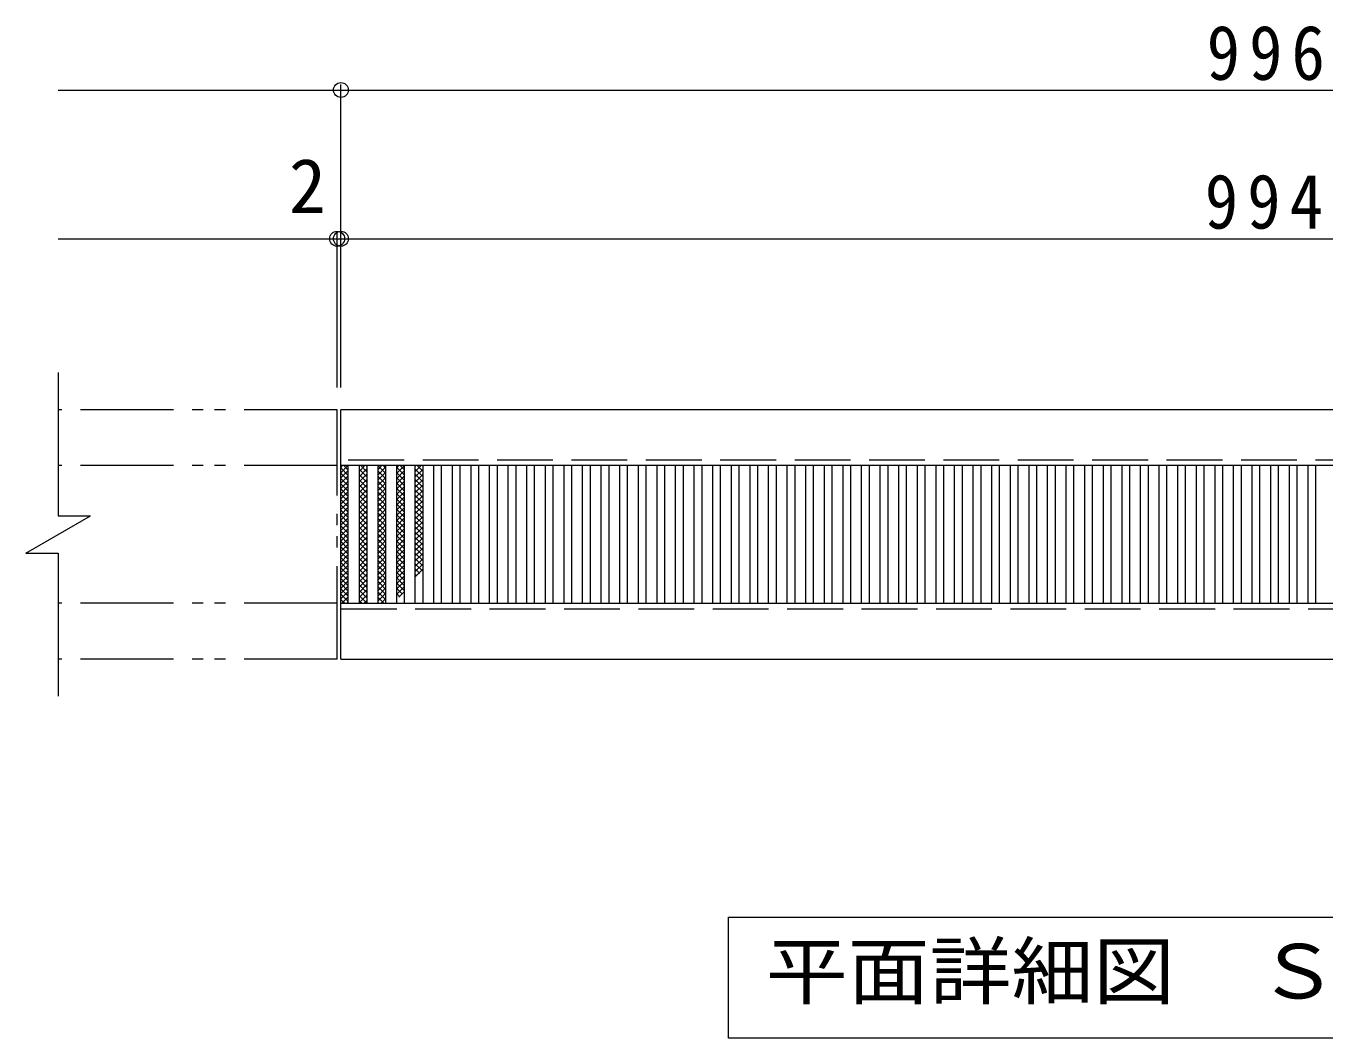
# Model space of a CAD drawing. Units: millimetres, scale not verified. Extents: x -1607 to 1699, y -1375 to 1187.
# Drawn here: x -1607 to -909, y 643 to 1187 of the extents above; entities that cross this region are included whole.
import ezdxf
from ezdxf.enums import TextEntityAlignment as Align

# ---------------------------------------------------------------- set-up
doc = ezdxf.new("R2010")
doc.units = ezdxf.units.MM
doc.header["$LTSCALE"] = 10
doc.header["$PDMODE"] = 32
doc.header["$PDSIZE"] = 8
doc.linetypes.add('DASHED3', pattern=[4, 3, -1])
doc.linetypes.add('DOUBLE_CHAIN1', pattern=[8.8, 5, -1, 0.6, -0.6, 0.6, -1])
for name, color, linetype, lineweight in [('C-1', 2, 'Continuous', 9), ('C-2', 3, 'Continuous', 9), ('C-4', 7, 'Continuous', 9), ('C-5', 7, 'Continuous', 9), ('C-9', 6, 'Continuous', 5)]:
    doc.layers.add(name, color=color, linetype=linetype, lineweight=lineweight)
doc.styles.add('ＭＳ ゴシック', font='')
doc.styles.get('ＭＳ ゴシック').set_extended_font_data('MS Gothic')

msp = doc.modelspace()

# ---------------------------------------------------------------- linework, layer by layer
at = {"layer": 'C-1', "linetype": 'DOUBLE_CHAIN1'}
for p, q in [((-1440.02, 980.69), (-1590.02, 980.69)), ((-1440.02, 846.69), (-1440.02, 980.69)), ((-1440.02, 950.69), (-1590.02, 950.69)), ((-1440.02, 876.69), (-1590.02, 876.69)), ((-1440.02, 846.69), (-1590.02, 846.69))]:
    msp.add_line(p, q, dxfattribs=at)
at = {"layer": 'C-1'}
for p, q in [((-444.02, 980.69), (-1438.02, 980.69)), ((-1438.02, 950.69), (-1438.02, 980.69)), ((-1607.34, 903.69), (-1572.7, 923.69)), ((-1607.34, 903.69), (-1590.02, 903.69)), ((-1590.02, 903.69), (-1590.02, 826.69)), ((-1438.02, 876.69), (-444.02, 876.69)), ((-1438.02, 846.69), (-1438.02, 876.69)), ((-1438.02, 846.69), (-444.02, 846.69))]:
    msp.add_line(p, q, dxfattribs=at)
at = {"layer": 'C-1', "linetype": 'DASHED3'}
for p, q in [((-444.02, 953.69), (-1438.02, 953.69)), ((-1438.02, 873.69), (-444.02, 873.69))]:
    msp.add_line(p, q, dxfattribs=at)
at = {"layer": 'C-1'}
for points in [[(-1590.02, 1000.69), (-1590.02, 923.69), (-1572.7, 923.69)], [(-444.02, 980.69), (-444.02, 950.69), (-1438.02, 950.69)]]:
    msp.add_lwpolyline(points, dxfattribs=at)
at = {"layer": 'C-2'}
for p, q in [((-1438.02, 876.69), (-1438.02, 950.69)), ((-1434.02, 876.69), (-1434.02, 950.69)), ((-1428.02, 876.69), (-1428.02, 950.69)), ((-1424.02, 950.69), (-1424.02, 876.69)), ((-1418.02, 876.69), (-1418.02, 950.69)), ((-1414.02, 950.69), (-1414.02, 876.69)), ((-1408.02, 876.69), (-1408.02, 950.69)), ((-1404.02, 950.69), (-1404.02, 876.69)), ((-1398.02, 876.69), (-1398.02, 950.69)), ((-1394.02, 950.69), (-1394.02, 876.69)), ((-1388.02, 876.69), (-1388.02, 950.69)), ((-1384.02, 950.69), (-1384.02, 876.69)), ((-1378.02, 876.69), (-1378.02, 950.69)), ((-1374.02, 950.69), (-1374.02, 876.69)), ((-1368.02, 876.69), (-1368.02, 950.69)), ((-1364.02, 950.69), (-1364.02, 876.69)), ((-1358.02, 876.69), (-1358.02, 950.69)), ((-1354.02, 950.69), (-1354.02, 876.69)), ((-1348.02, 876.69), (-1348.02, 950.69)), ((-1344.02, 950.69), (-1344.02, 876.69)), ((-1338.02, 876.69), (-1338.02, 950.69)), ((-1334.02, 950.69), (-1334.02, 876.69)), ((-1328.02, 876.69), (-1328.02, 950.69)), ((-1324.02, 950.69), (-1324.02, 876.69)), ((-1318.02, 876.69), (-1318.02, 950.69)), ((-1314.02, 950.69), (-1314.02, 876.69)), ((-1308.02, 876.69), (-1308.02, 950.69)), ((-1304.02, 950.69), (-1304.02, 876.69)), ((-1298.02, 876.69), (-1298.02, 950.69)), ((-1294.02, 950.69), (-1294.02, 876.69)), ((-1288.02, 876.69), (-1288.02, 950.69)), ((-1284.02, 950.69), (-1284.02, 876.69)), ((-1278.02, 876.69), (-1278.02, 950.69)), ((-1274.02, 950.69), (-1274.02, 876.69)), ((-1268.02, 876.69), (-1268.02, 950.69)), ((-1264.02, 950.69), (-1264.02, 876.69)), ((-1258.02, 876.69), (-1258.02, 950.69)), ((-1254.02, 950.69), (-1254.02, 876.69)), ((-1248.02, 876.69), (-1248.02, 950.69)), ((-1244.02, 950.69), (-1244.02, 876.69)), ((-1238.02, 876.69), (-1238.02, 950.69)), ((-1234.02, 950.69), (-1234.02, 876.69)), ((-1228.02, 876.69), (-1228.02, 950.69)), ((-1224.02, 950.69), (-1224.02, 876.69)), ((-1218.02, 876.69), (-1218.02, 950.69)), ((-1214.02, 950.69), (-1214.02, 876.69)), ((-1208.02, 876.69), (-1208.02, 950.69)), ((-1204.02, 950.69), (-1204.02, 876.69)), ((-1198.02, 876.69), (-1198.02, 950.69)), ((-1194.02, 950.69), (-1194.02, 876.69)), ((-1188.02, 876.69), (-1188.02, 950.69)), ((-1184.02, 950.69), (-1184.02, 876.69)), ((-1178.02, 876.69), (-1178.02, 950.69)), ((-1174.02, 950.69), (-1174.02, 876.69)), ((-1168.02, 876.69), (-1168.02, 950.69)), ((-1164.02, 950.69), (-1164.02, 876.69)), ((-1158.02, 876.69), (-1158.02, 950.69)), ((-1154.02, 950.69), (-1154.02, 876.69)), ((-1148.02, 876.69), (-1148.02, 950.69)), ((-1144.02, 950.69), (-1144.02, 876.69)), ((-1138.02, 876.69), (-1138.02, 950.69)), ((-1134.02, 950.69), (-1134.02, 876.69)), ((-1128.02, 876.69), (-1128.02, 950.69)), ((-1124.02, 950.69), (-1124.02, 876.69)), ((-1118.02, 876.69), (-1118.02, 950.69)), ((-1114.02, 950.69), (-1114.02, 876.69)), ((-1108.02, 876.69), (-1108.02, 950.69)), ((-1104.02, 950.69), (-1104.02, 876.69)), ((-1098.02, 876.69), (-1098.02, 950.69)), ((-1094.02, 950.69), (-1094.02, 876.69)), ((-1088.02, 876.69), (-1088.02, 950.69)), ((-1084.02, 950.69), (-1084.02, 876.69)), ((-1078.02, 876.69), (-1078.02, 950.69)), ((-1074.02, 950.69), (-1074.02, 876.69)), ((-1068.02, 876.69), (-1068.02, 950.69)), ((-1064.02, 950.69), (-1064.02, 876.69)), ((-1058.02, 876.69), (-1058.02, 950.69)), ((-1054.02, 950.69), (-1054.02, 876.69)), ((-1048.02, 876.69), (-1048.02, 950.69)), ((-1044.02, 950.69), (-1044.02, 876.69)), ((-1038.02, 876.69), (-1038.02, 950.69)), ((-1034.02, 950.69), (-1034.02, 876.69)), ((-1028.02, 876.69), (-1028.02, 950.69)), ((-1024.02, 950.69), (-1024.02, 876.69)), ((-1018.02, 876.69), (-1018.02, 950.69)), ((-1014.02, 950.69), (-1014.02, 876.69)), ((-1008.02, 876.69), (-1008.02, 950.69)), ((-1004.02, 950.69), (-1004.02, 876.69)), ((-998.02, 876.69), (-998.02, 950.69)), ((-994.02, 950.69), (-994.02, 876.69)), ((-988.02, 876.69), (-988.02, 950.69)), ((-984.02, 950.69), (-984.02, 876.69)), ((-978.02, 876.69), (-978.02, 950.69)), ((-974.02, 950.69), (-974.02, 876.69)), ((-968.02, 876.69), (-968.02, 950.69)), ((-964.02, 950.69), (-964.02, 876.69)), ((-958.02, 876.69), (-958.02, 950.69)), ((-954.02, 950.69), (-954.02, 876.69)), ((-948.02, 876.69), (-948.02, 950.69)), ((-944.02, 950.69), (-944.02, 876.69)), ((-938.02, 876.69), (-938.02, 950.69)), ((-934.02, 950.69), (-934.02, 876.69)), ((-928.02, 876.69), (-928.02, 950.69)), ((-924.02, 950.69), (-924.02, 876.69)), ((-918.02, 876.69), (-918.02, 950.69)), ((-914.02, 950.69), (-914.02, 876.69))]:
    msp.add_line(p, q, dxfattribs=at)
at = {"layer": 'C-4'}
for p, q in [((-1590.02, 1152.69), (-292.02, 1152.69)), ((-1438.02, 992.69), (-1438.02, 1155.69)), ((-1440.02, 992.69), (-1440.02, 1075.69)), ((-1590.02, 1072.69), (-292.02, 1072.69))]:
    msp.add_line(p, q, dxfattribs=at)
for p in [(-1438.02, 1152.69), (-1440.02, 1072.69), (-1438.02, 1072.69)]:
    msp.add_point(p, dxfattribs=at)
at = {"layer": 'C-5'}
msp.add_lwpolyline([(-1229.52, 642.85), (-1229.52, 707.85), (-654.52, 707.85), (-654.52, 642.85)], close=True, dxfattribs=at)
at = {"layer": 'C-9'}
for p, q in [((-1438.02, 946.9), (-1434.23, 950.69)), ((-1438.02, 949.73), (-1437.06, 950.69)), ((-1438.02, 949.45), (-1434.02, 945.45)), ((-1436.43, 950.69), (-1434.02, 948.28)), ((-1428.02, 947.76), (-1425.09, 950.69)), ((-1428.02, 950.59), (-1427.91, 950.69)), ((-1427.29, 950.69), (-1424.02, 947.42)), ((-1424.46, 950.69), (-1424.02, 950.25)), ((-1418.02, 948.61), (-1415.94, 950.69)), ((-1418.02, 950.56), (-1414.02, 946.56)), ((-1418.02, 945.79), (-1414.02, 949.79)), ((-1415.32, 950.69), (-1414.02, 949.39)), ((-1408.02, 949.47), (-1406.8, 950.69)), ((-1408.02, 946.64), (-1404.02, 950.64)), ((-1408.02, 949.71), (-1404.02, 945.71)), ((-1406.17, 950.69), (-1404.02, 948.53)), ((-1398.02, 947.5), (-1394.83, 950.69)), ((-1398.02, 950.33), (-1397.66, 950.69)), ((-1397.03, 950.69), (-1394.02, 947.68)), ((-1394.2, 950.69), (-1394.02, 950.5)), ((-1438.02, 944.07), (-1434.02, 948.07)), ((-1438.02, 946.62), (-1434.02, 942.62)), ((-1438.02, 941.24), (-1434.02, 945.24)), ((-1438.02, 943.79), (-1434.02, 939.79)), ((-1438.02, 938.41), (-1434.02, 942.41)), ((-1428.02, 944.93), (-1424.02, 948.93)), ((-1428.02, 948.59), (-1424.02, 944.59)), ((-1428.02, 942.1), (-1424.02, 946.1)), ((-1428.02, 945.76), (-1424.02, 941.76)), ((-1428.02, 939.27), (-1424.02, 943.27)), ((-1428.02, 942.94), (-1424.02, 938.94)), ((-1418.02, 947.73), (-1414.02, 943.73)), ((-1418.02, 942.96), (-1414.02, 946.96)), ((-1418.02, 944.91), (-1414.02, 940.91)), ((-1418.02, 940.13), (-1414.02, 944.13)), ((-1408.02, 943.82), (-1404.02, 947.82)), ((-1408.02, 946.88), (-1404.02, 942.88)), ((-1408.02, 940.99), (-1404.02, 944.99)), ((-1408.02, 944.05), (-1404.02, 940.05)), ((-1398.02, 948.85), (-1394.02, 944.85)), ((-1398.02, 944.67), (-1394.02, 948.67)), ((-1398.02, 946.02), (-1394.02, 942.02)), ((-1398.02, 941.85), (-1394.02, 945.85)), ((-1398.02, 943.19), (-1394.02, 939.19)), ((-1398.02, 939.02), (-1394.02, 943.02)), ((-1438.02, 940.97), (-1434.02, 936.96)), ((-1438.02, 935.58), (-1434.02, 939.59)), ((-1438.02, 938.14), (-1434.02, 934.14)), ((-1438.02, 932.76), (-1434.02, 936.76)), ((-1438.02, 935.31), (-1434.02, 931.31)), ((-1428.02, 936.44), (-1424.02, 940.44)), ((-1428.02, 940.11), (-1424.02, 936.11)), ((-1428.02, 933.61), (-1424.02, 937.61)), ((-1428.02, 937.28), (-1424.02, 933.28)), ((-1418.02, 942.08), (-1414.02, 938.08)), ((-1418.02, 937.3), (-1414.02, 941.3)), ((-1418.02, 939.25), (-1414.02, 935.25)), ((-1418.02, 934.47), (-1414.02, 938.47)), ((-1418.02, 936.42), (-1414.02, 932.42)), ((-1418.02, 931.64), (-1414.02, 935.64)), ((-1408.02, 938.16), (-1404.02, 942.16)), ((-1408.02, 941.22), (-1404.02, 937.22)), ((-1408.02, 935.33), (-1404.02, 939.33)), ((-1408.02, 938.39), (-1404.02, 934.39)), ((-1408.02, 932.5), (-1404.02, 936.5)), ((-1408.02, 935.56), (-1404.02, 931.56)), ((-1398.02, 940.36), (-1394.02, 936.36)), ((-1398.02, 936.19), (-1394.02, 940.19)), ((-1398.02, 937.53), (-1394.02, 933.53)), ((-1398.02, 933.36), (-1394.02, 937.36)), ((-1438.02, 929.93), (-1434.02, 933.93)), ((-1438.02, 932.48), (-1434.02, 928.48)), ((-1438.02, 927.1), (-1434.02, 931.1)), ((-1438.02, 929.65), (-1434.02, 925.65)), ((-1438.02, 924.27), (-1434.02, 928.27)), ((-1428.02, 930.79), (-1424.02, 934.79)), ((-1428.02, 934.45), (-1424.02, 930.45)), ((-1428.02, 927.96), (-1424.02, 931.96)), ((-1428.02, 931.62), (-1424.02, 927.62)), ((-1428.02, 925.13), (-1424.02, 929.13)), ((-1428.02, 928.79), (-1424.02, 924.79)), ((-1418.02, 933.59), (-1414.02, 929.59)), ((-1418.02, 928.82), (-1414.02, 932.82)), ((-1418.02, 930.76), (-1414.02, 926.76)), ((-1418.02, 925.99), (-1414.02, 929.99)), ((-1408.02, 929.67), (-1404.02, 933.67)), ((-1408.02, 932.73), (-1404.02, 928.73)), ((-1408.02, 926.85), (-1404.02, 930.85)), ((-1408.02, 929.91), (-1404.02, 925.91)), ((-1398.02, 934.71), (-1394.02, 930.71)), ((-1398.02, 930.53), (-1394.02, 934.53)), ((-1398.02, 931.88), (-1394.02, 927.88)), ((-1398.02, 927.7), (-1394.02, 931.7)), ((-1398.02, 929.05), (-1394.02, 925.05)), ((-1398.02, 924.87), (-1394.02, 928.87)), ((-1438.02, 926.82), (-1434.02, 922.82)), ((-1438.02, 921.44), (-1434.02, 925.44)), ((-1438.02, 923.99), (-1434.02, 919.99)), ((-1438.02, 918.61), (-1434.02, 922.61)), ((-1428.02, 922.3), (-1424.02, 926.3)), ((-1428.02, 925.96), (-1424.02, 921.97)), ((-1428.02, 919.47), (-1424.02, 923.47)), ((-1428.02, 923.14), (-1424.02, 919.14)), ((-1418.02, 927.94), (-1414.02, 923.94)), ((-1418.02, 923.16), (-1414.02, 927.16)), ((-1418.02, 925.11), (-1414.02, 921.11)), ((-1418.02, 920.33), (-1414.02, 924.33)), ((-1418.02, 922.28), (-1414.02, 918.28)), ((-1418.02, 917.5), (-1414.02, 921.5)), ((-1408.02, 924.02), (-1404.02, 928.02)), ((-1408.02, 927.08), (-1404.02, 923.08)), ((-1408.02, 921.19), (-1404.02, 925.19)), ((-1408.02, 924.25), (-1404.02, 920.25)), ((-1408.02, 918.36), (-1404.02, 922.36)), ((-1408.02, 921.42), (-1404.02, 917.42)), ((-1398.02, 926.22), (-1394.02, 922.22)), ((-1398.02, 922.05), (-1394.02, 926.05)), ((-1398.02, 923.39), (-1394.02, 919.39)), ((-1398.02, 919.22), (-1394.02, 923.22)), ((-1438.02, 921.17), (-1434.02, 917.17)), ((-1438.02, 915.79), (-1434.02, 919.79)), ((-1438.02, 918.34), (-1434.02, 914.34)), ((-1438.02, 912.96), (-1434.02, 916.96)), ((-1438.02, 915.51), (-1434.02, 911.51)), ((-1428.02, 916.64), (-1424.02, 920.64)), ((-1428.02, 920.31), (-1424.02, 916.31)), ((-1428.02, 913.82), (-1424.02, 917.82)), ((-1428.02, 917.48), (-1424.02, 913.48)), ((-1428.02, 910.99), (-1424.02, 914.99)), ((-1428.02, 914.65), (-1424.02, 910.65)), ((-1418.02, 919.45), (-1414.02, 915.45)), ((-1418.02, 914.67), (-1414.02, 918.67)), ((-1418.02, 916.62), (-1414.02, 912.62)), ((-1418.02, 911.85), (-1414.02, 915.84)), ((-1408.02, 915.53), (-1404.02, 919.53)), ((-1408.02, 918.59), (-1404.02, 914.59)), ((-1408.02, 912.7), (-1404.02, 916.7)), ((-1408.02, 915.76), (-1404.02, 911.76)), ((-1398.02, 920.56), (-1394.02, 916.56)), ((-1398.02, 916.39), (-1394.02, 920.39)), ((-1398.02, 917.73), (-1394.02, 913.73)), ((-1398.02, 913.56), (-1394.02, 917.56)), ((-1398.02, 914.91), (-1394.02, 910.91)), ((-1398.02, 910.73), (-1394.02, 914.73)), ((-1438.02, 910.13), (-1434.02, 914.13)), ((-1438.02, 912.68), (-1434.02, 908.68)), ((-1438.02, 907.3), (-1434.02, 911.3)), ((-1438.02, 909.85), (-1434.02, 905.85)), ((-1438.02, 904.47), (-1434.02, 908.47)), ((-1428.02, 908.16), (-1424.02, 912.16)), ((-1428.02, 911.82), (-1424.02, 907.82)), ((-1428.02, 905.33), (-1424.02, 909.33)), ((-1428.02, 908.99), (-1424.02, 904.99)), ((-1418.02, 913.79), (-1414.02, 909.79)), ((-1418.02, 909.02), (-1414.02, 913.02)), ((-1418.02, 910.97), (-1414.02, 906.97)), ((-1418.02, 906.19), (-1414.02, 910.19)), ((-1418.02, 908.14), (-1414.02, 904.14)), ((-1418.02, 903.36), (-1414.02, 907.36)), ((-1408.02, 909.87), (-1404.02, 913.87)), ((-1408.02, 912.94), (-1404.02, 908.94)), ((-1408.02, 907.05), (-1404.02, 911.05)), ((-1408.02, 910.11), (-1404.02, 906.11)), ((-1408.02, 904.22), (-1404.02, 908.22)), ((-1398.02, 912.08), (-1394.02, 908.08)), ((-1398.02, 907.9), (-1394.02, 911.9)), ((-1398.02, 909.25), (-1394.02, 905.25)), ((-1398.02, 905.08), (-1394.02, 909.08)), ((-1438.02, 907.02), (-1434.02, 903.02)), ((-1438.02, 901.64), (-1434.02, 905.64)), ((-1438.02, 904.2), (-1434.02, 900.2)), ((-1438.02, 898.82), (-1434.02, 902.82)), ((-1438.02, 901.37), (-1434.02, 897.37)), ((-1428.02, 902.5), (-1424.02, 906.5)), ((-1428.02, 906.17), (-1424.02, 902.17)), ((-1428.02, 899.67), (-1424.02, 903.67)), ((-1428.02, 903.34), (-1424.02, 899.34)), ((-1428.02, 896.85), (-1424.02, 900.85)), ((-1428.02, 900.51), (-1424.02, 896.51)), ((-1418.02, 905.31), (-1414.02, 901.31)), ((-1418.02, 900.53), (-1414.02, 904.53)), ((-1418.02, 902.48), (-1414.02, 898.48)), ((-1418.02, 897.7), (-1414.02, 901.7)), ((-1408.02, 907.28), (-1404.02, 903.28)), ((-1408.02, 901.39), (-1404.02, 905.39)), ((-1408.02, 904.45), (-1404.02, 900.45)), ((-1408.02, 898.56), (-1404.02, 902.56)), ((-1408.02, 901.62), (-1404.02, 897.62)), ((-1398.02, 906.42), (-1394.02, 902.42)), ((-1398.02, 902.25), (-1394.02, 906.25)), ((-1398.02, 903.59), (-1394.02, 899.59)), ((-1398.02, 899.42), (-1394.02, 903.42)), ((-1398.02, 900.76), (-1394.02, 896.76)), ((-1398.02, 896.59), (-1394.02, 900.59)), ((-1438.02, 895.99), (-1434.02, 899.99)), ((-1438.02, 898.54), (-1434.02, 894.54)), ((-1438.02, 893.16), (-1434.02, 897.16)), ((-1438.02, 895.71), (-1434.02, 891.71)), ((-1438.02, 890.33), (-1434.02, 894.33)), ((-1428.02, 894.02), (-1424.02, 898.02)), ((-1428.02, 897.68), (-1424.02, 893.68)), ((-1428.02, 891.19), (-1424.02, 895.19)), ((-1428.02, 894.85), (-1424.02, 890.85)), ((-1418.02, 899.65), (-1414.02, 895.65)), ((-1418.02, 894.87), (-1414.02, 898.87)), ((-1418.02, 896.82), (-1414.02, 892.82)), ((-1418.02, 892.05), (-1414.02, 896.05)), ((-1418.02, 893.99), (-1414.02, 889.99)), ((-1408.02, 895.73), (-1404.02, 899.73)), ((-1408.02, 898.79), (-1404.02, 894.79)), ((-1408.02, 892.9), (-1404.02, 896.9)), ((-1408.02, 895.97), (-1404.02, 891.97)), ((-1408.02, 890.08), (-1404.02, 894.08)), ((-1398.02, 897.94), (-1394.02, 893.94)), ((-1398.02, 893.76), (-1394.02, 897.76)), ((-1398.02, 895.11), (-1395.56, 892.65)), ((-1398.02, 890.93), (-1394.02, 894.93)), ((-1438.02, 892.88), (-1434.02, 888.88)), ((-1438.02, 887.5), (-1434.02, 891.5)), ((-1438.02, 890.05), (-1434.02, 886.05)), ((-1438.02, 884.67), (-1434.02, 888.67)), ((-1438.02, 887.23), (-1434.02, 883.22)), ((-1428.02, 888.36), (-1424.02, 892.36)), ((-1428.02, 892.02), (-1424.02, 888.02)), ((-1428.02, 885.53), (-1424.02, 889.53)), ((-1428.02, 889.2), (-1424.02, 885.2)), ((-1428.02, 882.7), (-1424.02, 886.7)), ((-1418.02, 889.22), (-1414.02, 893.22)), ((-1418.02, 891.17), (-1414.02, 887.17)), ((-1418.02, 886.39), (-1414.02, 890.39)), ((-1418.02, 888.34), (-1414.02, 884.34)), ((-1418.02, 883.56), (-1414.02, 887.56)), ((-1408.02, 893.14), (-1404.02, 889.14)), ((-1408.02, 887.25), (-1404.02, 891.25)), ((-1408.02, 890.31), (-1404.02, 886.31)), ((-1408.02, 884.42), (-1404.02, 888.42)), ((-1408.02, 887.48), (-1404.02, 883.48)), ((-1398.02, 892.28), (-1397.15, 891.41)), ((-1438.02, 881.84), (-1434.02, 885.85)), ((-1438.02, 884.4), (-1434.02, 880.4)), ((-1438.02, 879.02), (-1434.02, 883.02)), ((-1438.02, 881.57), (-1434.02, 877.57)), ((-1437.52, 876.69), (-1434.02, 880.19)), ((-1428.02, 886.37), (-1424.02, 882.37)), ((-1428.02, 879.87), (-1424.02, 883.87)), ((-1428.02, 883.54), (-1424.02, 879.54)), ((-1428.02, 877.05), (-1424.02, 881.05)), ((-1428.02, 880.71), (-1424, 876.69)), ((-1418.02, 885.51), (-1414.02, 881.51)), ((-1418.02, 880.73), (-1414.02, 884.73)), ((-1418.02, 882.68), (-1414.02, 878.68)), ((-1418.02, 877.9), (-1414.02, 881.9)), ((-1418.02, 879.85), (-1414.86, 876.69)), ((-1408.02, 881.59), (-1404.02, 885.59)), ((-1408.02, 884.65), (-1404.86, 881.49)), ((-1408.02, 881.82), (-1406.45, 880.25)), ((-1406.84, 879.94), (-1404.02, 882.76)), ((-1438.02, 878.74), (-1435.97, 876.69)), ((-1434.69, 876.69), (-1434.02, 877.36)), ((-1428.02, 877.88), (-1426.83, 876.69)), ((-1425.55, 876.69), (-1424.02, 878.22)), ((-1418.02, 877.02), (-1417.68, 876.69)), ((-1416.4, 876.69), (-1414.02, 879.08))]:
    msp.add_line(p, q, dxfattribs=at)

# ---------------------------------------------------------------- texts
at = {"layer": 'C-4', "color": 2, "style": 'ＭＳ ゴシック'}
msp.add_text('2', height=29.33, dxfattribs=at).set_placement((-1465.98, 1077.69), align=Align.BOTTOM_LEFT)
at = {"layer": 'C-4', "color": 2, "char_height": 29.33, "attachment_point": 7, "style": 'ＭＳ ゴシック'}
for s, insert in [('\\T1.27;\\W0.9;996', (-972.52, 1157.69)), ('\\T1.27;\\W0.9;994', (-973.52, 1077.69))]:
    msp.add_mtext(s, dxfattribs=dict(at, insert=insert))
at = {"layer": 'C-5', "color": 2, "style": 'ＭＳ ゴシック', "width": 1.1}
msp.add_text('平面詳細図\u3000Ｓ＝１：１０', height=29.33, dxfattribs=at).set_placement((-1209.52, 655.35), align=Align.BOTTOM_LEFT)

doc.saveas('drawing.dxf')
